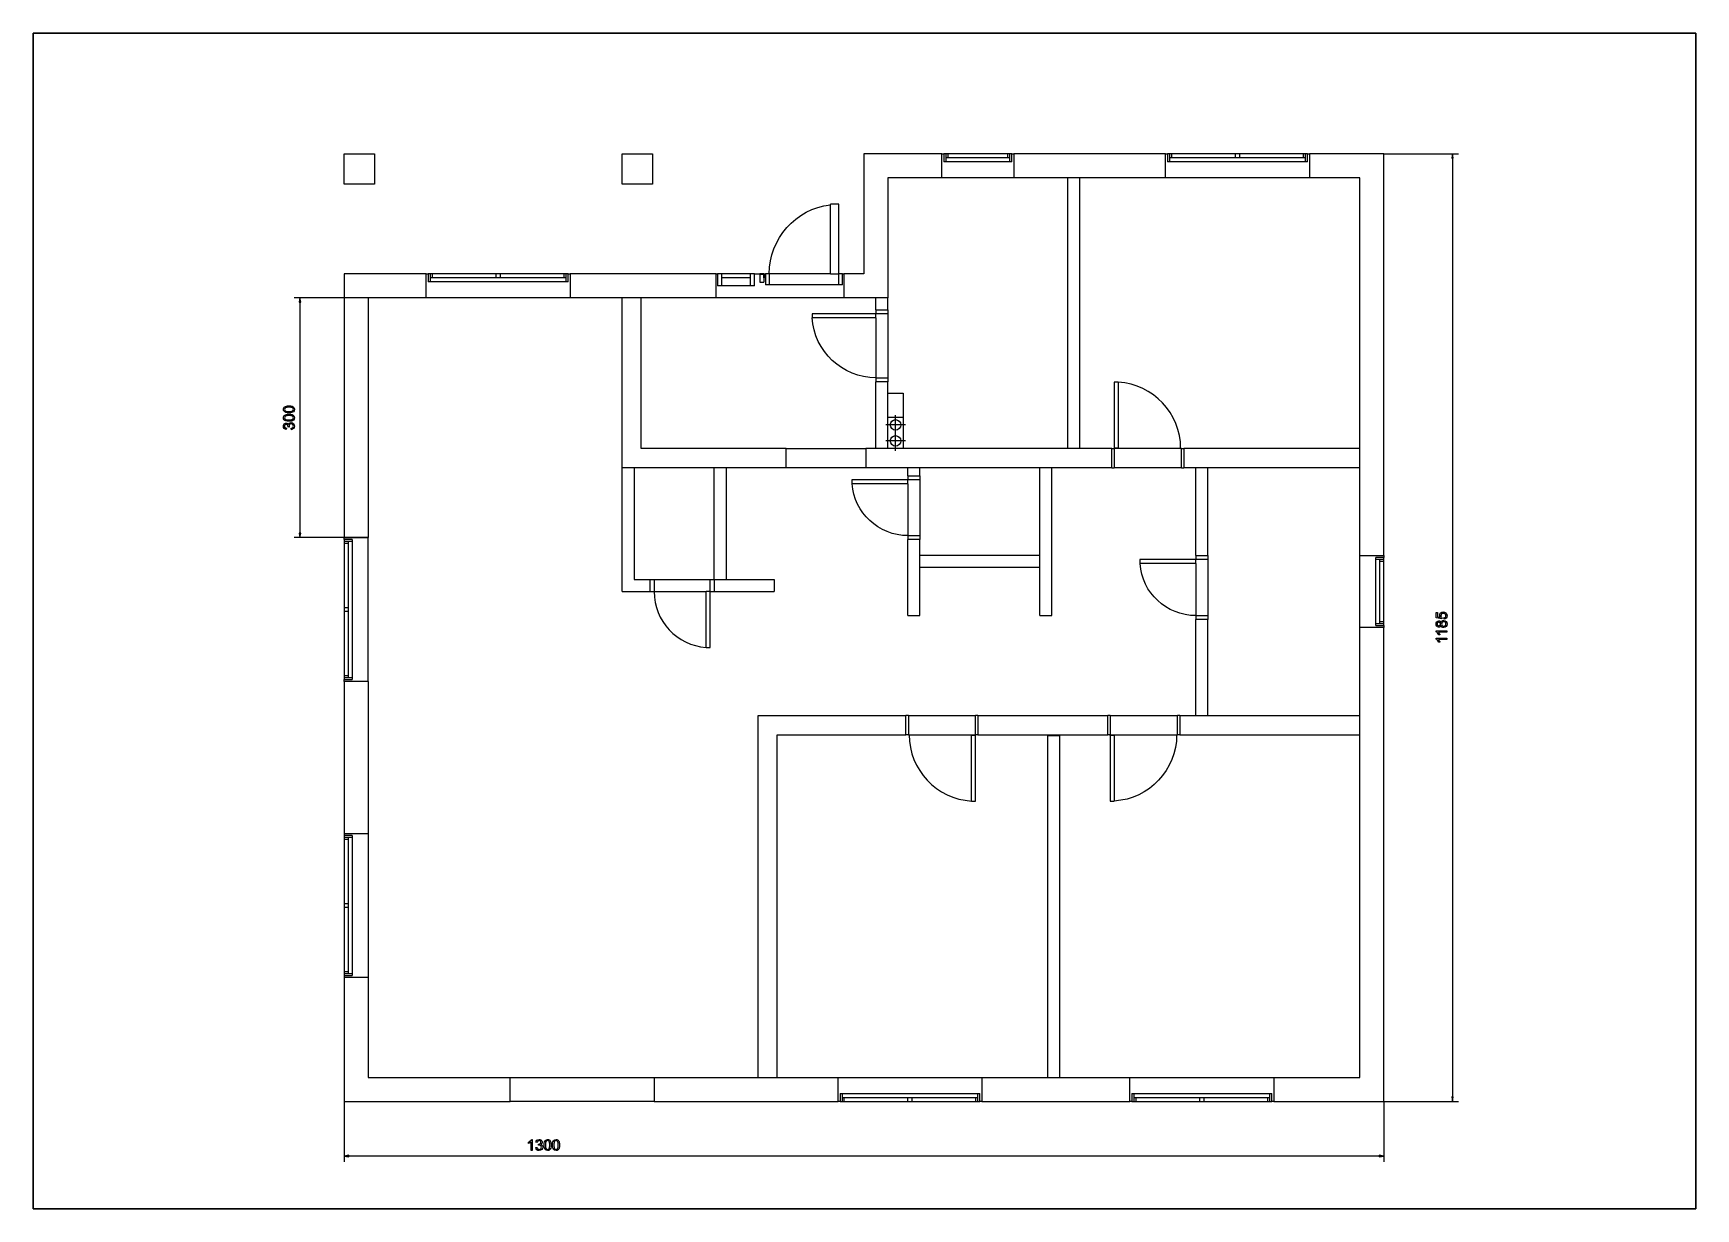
# Model space of a CAD drawing. Extents: x 0 to 1122, y 0 to 793.
import ezdxf

# ---------------------------------------------------------------- set-up
doc = ezdxf.new("R2010")
doc.units = 0
doc.layers.add('1', color=7, linetype='CONTINUOUS')

msp = doc.modelspace()

# ---------------------------------------------------------------- linework, layer by layer
at = {"layer": '1', "color": 7}
for points in [[(0, 793.33731), (1122.48, 793.33731), (1122.484, 793.33331), (1122.484, -0.339418), (1122.48, -0.343418), (0, -0.343418), (-0.004, -0.339418), (-0.004, 793.33331)], [(0, 793.33331), (1122.48, 793.33331), (1122.48, -0.339418), (0, -0.339418)], [(0.004, 793.33331), (0.004, -0.339418), (0, -0.339418), (0, -0.335418), (1122.48, -0.335418), (1122.48, -0.339418), (1122.476, -0.339418), (1122.476, 793.33331), (1122.48, 793.33331), (1122.48, 793.32931), (0, 793.32931), (0, 793.33331)], [(172.632815, 537.942689)], [(172.632815, 537.020814)], [(172.632815, 532.270814)], [(172.632815, 531.348939)], [(174.320315, 525.680971)], [(948.960936, 393.27862)], [(950.492187, 393.450496)], [(952.335937, 392.981745)], [(952.539061, 397.74737)], [(339.257816, 40.989555)], [(344.925784, 42.677055)], [(345.847659, 42.677055)], [(350.597659, 42.677055)], [(351.519534, 42.677055)]]:
    msp.add_lwpolyline(points, close=True, dxfattribs=at)
at = {"layer": '1', "color": 5}
for points in [[(209.945872, 691.420876), (209.945872, 711.937996)], [(209.945872, 711.937996), (230.462992, 711.937996)], [(230.462992, 711.937996), (230.462992, 691.420876)], [(397.569536, 691.420876), (397.569536, 711.937996)], [(397.569536, 711.937996), (418.086656, 711.937996)], [(418.086656, 711.937996), (418.086656, 691.420876)], [(560.89661, 711.937996), (560.89661, 630.949364)], [(613.539221, 695.74027), (613.539221, 711.937996), (560.89661, 711.937996)], [(613.539221, 711.937996), (614.889031, 711.937996)], [(616.238842, 711.937996), (614.889031, 711.937996)], [(614.889031, 711.937996), (614.889031, 706.538754)], [(616.238842, 711.937996), (616.238842, 706.538754)], [(617.588652, 711.937996), (616.238842, 711.937996)], [(617.588652, 709.238375), (616.238842, 709.238375)], [(617.588652, 711.937996), (617.588652, 709.238375)], [(658.082968, 711.937996), (617.588652, 711.937996)], [(658.082968, 709.238375), (617.588652, 709.238375)], [(659.432779, 711.937996), (658.082968, 711.937996)], [(658.082968, 709.238375), (658.082968, 711.937996)], [(659.432779, 709.238375), (658.082968, 709.238375)], [(660.782589, 706.538754), (660.782589, 711.937996), (659.432779, 711.937996)], [(659.432779, 706.538754), (659.432779, 711.937996)], [(660.782589, 711.937996), (662.1324, 711.937996)], [(764.448038, 711.937996), (662.1324, 711.937996)], [(662.1324, 711.937996), (662.1324, 695.74027)], [(764.448038, 711.937996), (765.797849, 711.937996)], [(764.448038, 695.74027), (764.448038, 711.937996)], [(767.147659, 711.937996), (765.797849, 711.937996)], [(765.797849, 711.937996), (765.797849, 706.538754)], [(767.147659, 711.937996), (767.147659, 706.538754)], [(768.49747, 711.937996), (767.147659, 711.937996)], [(768.49747, 709.238375), (767.147659, 709.238375)], [(768.49747, 711.937996), (768.49747, 709.238375)], [(811.691407, 711.937996), (768.49747, 711.937996)], [(811.691407, 709.238375), (768.49747, 709.238375)], [(814.391028, 711.937996), (811.691407, 711.937996)], [(811.691407, 709.238375), (811.691407, 711.937996)], [(814.391028, 709.238375), (811.691407, 709.238375)], [(814.391028, 711.937996), (814.391028, 709.238375)], [(857.584965, 711.937996), (814.391028, 711.937996)], [(857.584965, 709.238375), (814.391028, 709.238375)], [(858.934775, 711.937996), (857.584965, 711.937996)], [(857.584965, 709.238375), (857.584965, 711.937996)], [(858.934775, 709.238375), (857.584965, 709.238375)], [(860.284586, 706.538754), (860.284586, 711.937996), (858.934775, 711.937996)], [(858.934775, 706.538754), (858.934775, 711.937996)], [(860.284586, 711.937996), (861.634396, 711.937996)], [(911.847348, 440.626079), (911.847348, 711.937996), (861.634396, 711.937996)], [(861.634396, 711.937996), (861.634396, 695.74027)], [(911.847348, 711.937996), (962.193486, 711.937996)], [(958.262916, 711.937996), (958.262916, 72.127804)], [(660.782589, 706.538754), (659.432779, 706.538754), (616.238842, 706.538754), (614.889031, 706.538754)], [(860.284586, 706.538754), (858.934775, 706.538754), (767.147659, 706.538754), (765.797849, 706.538754)], [(230.462992, 691.420876), (209.945872, 691.420876)], [(418.086656, 691.420876), (397.569536, 691.420876)], [(577.094336, 695.74027), (577.094336, 614.751638)], [(613.539221, 695.74027), (577.094336, 695.74027)], [(895.649622, 695.74027), (861.634396, 695.74027), (764.448038, 695.74027), (662.1324, 695.74027), (613.539221, 695.74027)], [(698.577284, 512.975924), (698.577284, 695.74027)], [(706.676147, 512.975924), (706.676147, 695.74027)], [(895.649622, 88.32553), (895.649622, 392.0329), (895.649622, 440.626079), (895.649622, 695.74027)], [(538.219793, 630.949364), (543.888997, 630.949364), (543.888997, 677.922771)], [(538.219793, 630.949364), (538.219793, 677.922771)], [(543.888997, 677.922771), (538.219793, 677.922771)], [(265.288104, 630.949364), (209.945872, 630.949364)], [(209.945872, 630.949364), (209.945872, 452.774374), (226.143598, 452.774374)], [(265.288104, 630.949364), (266.637914, 630.949364)], [(461.010631, 614.751638), (362.474462, 614.751638), (265.288104, 614.751638), (265.288104, 630.949364)], [(267.987725, 630.949364), (266.637914, 630.949364)], [(266.637914, 630.949364), (266.637914, 625.550122)], [(267.987725, 630.895372), (266.637914, 630.895372)], [(267.987725, 630.949364), (267.987725, 625.550122)], [(269.337535, 630.949364), (267.987725, 630.949364)], [(269.337535, 630.949364), (269.337535, 628.249743)], [(312.531472, 630.949364), (269.337535, 630.949364)], [(315.231093, 630.949364), (312.531472, 630.949364)], [(312.531472, 628.249743), (312.531472, 630.949364)], [(315.231093, 630.949364), (315.231093, 628.249743)], [(358.42503, 630.949364), (315.231093, 630.949364)], [(359.774841, 630.949364), (358.42503, 630.949364)], [(358.42503, 628.249743), (358.42503, 630.949364)], [(361.124651, 630.949364), (359.774841, 630.949364)], [(359.774841, 625.550122), (359.774841, 630.949364)], [(361.124651, 630.895372), (359.774841, 630.895372)], [(361.124651, 630.949364), (362.474462, 630.949364)], [(361.124651, 625.550122), (361.124651, 630.949364)], [(461.010631, 630.949364), (362.474462, 630.949364)], [(362.474462, 630.949364), (362.474462, 614.751638)], [(461.010631, 630.949364), (462.090479, 630.949364)], [(547.398505, 614.751638), (461.010631, 614.751638), (461.010631, 630.949364)], [(462.090479, 630.949364), (462.090479, 622.850501)], [(464.7901, 630.949364), (462.090479, 630.949364)], [(464.7901, 630.949364), (464.7901, 622.850501)], [(484.227372, 622.850501), (484.227372, 630.949364), (464.7901, 630.949364)], [(486.926993, 630.949364), (484.227372, 630.949364)], [(486.926993, 630.949364), (494.485932, 630.949364)], [(486.926993, 622.850501), (486.926993, 630.949364)], [(493.374862, 630.892817), (490.675241, 630.892817)], [(490.675241, 630.730839), (490.675241, 630.892817)], [(490.675241, 630.730839), (493.212885, 630.730839)], [(490.675241, 630.730839), (490.675241, 625.331597), (493.212885, 625.331597), (493.374862, 625.331597)], [(490.705007, 630.894718), (493.404628, 630.894718)], [(490.705007, 630.732741), (490.705007, 630.894718)], [(493.242651, 630.732741), (490.705007, 630.732741)], [(493.212885, 628.193196), (493.212885, 630.730839)], [(493.242651, 628.195097), (493.242651, 630.732741)], [(493.374862, 630.892817), (493.374862, 628.193196), (493.374862, 625.331597)], [(493.404628, 630.894718), (493.404628, 628.195097)], [(538.219793, 630.949364), (496.915591, 630.949364), (494.485932, 630.949364)], [(494.485932, 630.949364), (494.485932, 623.390425)], [(496.915591, 630.949364), (496.915591, 623.390425)], [(546.318656, 623.390425), (546.318656, 630.949364), (543.888997, 630.949364)], [(543.888997, 623.390425), (543.888997, 630.949364)], [(546.318656, 630.949364), (547.398505, 630.949364)], [(560.89661, 630.949364), (547.398505, 630.949364)], [(547.398505, 630.949364), (547.398505, 614.751638)], [(361.124651, 625.550122), (359.774841, 625.550122), (267.987725, 625.550122), (266.637914, 625.550122)], [(269.337535, 628.249743), (267.987725, 628.249743)], [(312.531472, 628.249743), (269.337535, 628.249743)], [(315.231093, 628.249743), (312.531472, 628.249743)], [(358.42503, 628.249743), (315.231093, 628.249743)], [(359.774841, 628.249743), (358.42503, 628.249743)], [(464.7901, 622.850501), (462.090479, 622.850501)], [(484.227372, 628.249743), (464.7901, 628.249743)], [(486.926993, 622.850501), (484.227372, 622.850501), (464.7901, 622.850501)], [(493.212885, 628.193196), (493.374862, 628.193196)], [(493.212885, 628.193196), (493.212885, 625.331597)], [(493.404628, 628.195097), (493.242651, 628.195097)], [(546.318656, 623.390425), (543.888997, 623.390425), (496.915591, 623.390425), (494.485932, 623.390425)], [(226.143598, 614.751638), (176.130728, 614.751638)], [(180.061297, 614.751638), (180.061297, 452.774374)], [(226.143598, 614.751638), (226.143598, 452.774374)], [(265.288104, 614.751638), (226.143598, 614.751638)], [(397.569536, 500.017743), (397.569536, 614.751638)], [(508.253999, 500.017743), (508.253999, 512.975924), (410.527717, 512.975924), (410.527717, 614.751638)], [(577.094336, 614.751638), (547.398505, 614.751638)], [(568.995473, 606.652774), (568.995473, 614.751638)], [(568.995473, 606.652774), (577.094336, 606.652774)], [(568.995473, 606.652774), (568.995473, 603.953153)], [(577.094336, 606.652774), (577.094336, 614.751638)], [(577.094336, 606.652774), (577.094336, 603.953153)], [(525.801536, 603.953153), (525.801536, 601.253532)], [(568.995473, 603.953153), (525.801536, 603.953153)], [(568.995473, 601.253532), (525.801536, 601.253532)], [(577.094336, 603.953153), (568.995473, 603.953153)], [(568.995473, 601.253532), (568.995473, 603.953153)], [(568.995473, 601.253532), (568.995473, 560.759216)], [(577.094336, 603.953153), (577.094336, 560.759216)], [(568.995473, 560.759216), (568.995473, 558.059595)], [(568.995473, 560.759216), (577.094336, 560.759216), (577.094336, 558.059595)], [(577.094336, 558.059595), (568.995473, 558.059595)], [(568.995473, 512.975924), (568.995473, 558.059595)], [(577.094336, 512.975924), (577.094336, 558.059595)], [(577.094336, 550.230694), (587.352896, 550.230694)], [(587.352896, 550.230694), (587.352896, 534.032968)], [(732.59251, 557.789633), (729.892889, 557.789633), (729.892889, 513.515848)], [(732.59251, 557.789633), (732.59251, 513.515848)], [(588.837559, 528.90369), (575.609681, 528.90369)], [(577.094336, 534.032968), (587.352896, 534.032968), (587.352896, 512.975924)], [(582.22362, 522.289751), (582.22362, 535.517629)], [(588.837559, 518.10521), (575.609681, 518.10521)], [(582.22362, 511.491271), (582.22362, 524.719149)], [(508.253999, 512.975924), (562.246421, 512.975924)], [(728.273116, 512.975924), (562.246421, 512.975924)], [(562.246421, 512.975924), (562.246421, 500.017743)], [(728.273116, 500.017743), (728.273116, 512.975924)], [(728.273116, 512.975924), (729.892889, 512.975924)], [(729.892889, 513.515848), (732.59251, 513.515848)], [(729.892889, 513.515848), (729.892889, 512.975924)], [(775.246522, 512.975924), (729.892889, 512.975924)], [(729.892889, 512.975924), (729.892889, 500.017743)], [(775.246522, 512.975924), (776.866295, 512.975924)], [(775.246522, 500.017743), (775.246522, 512.975924)], [(895.649622, 512.975924), (776.866295, 512.975924)], [(776.866295, 512.975924), (776.866295, 500.017743)], [(728.273116, 500.017743), (562.246421, 500.017743), (508.253999, 500.017743), (397.569536, 500.017743)], [(397.569536, 416.32949), (397.569536, 500.017743)], [(405.668399, 500.017743), (405.668399, 424.428353)], [(459.66082, 424.428353), (459.66082, 500.017743)], [(467.759683, 500.017743), (467.759683, 424.428353)], [(590.592442, 494.6185), (590.592442, 500.017743)], [(590.592442, 494.6185), (598.691305, 494.6185)], [(590.592442, 494.6185), (590.592442, 491.918879)], [(598.691305, 494.6185), (598.691305, 500.017743)], [(598.691305, 494.6185), (598.691305, 491.918879)], [(679.679937, 400.131763), (679.679937, 500.017743)], [(687.7788, 400.131763), (687.7788, 500.017743)], [(728.273116, 500.017743), (729.892889, 500.017743)], [(775.246522, 500.017743), (729.892889, 500.017743)], [(775.246522, 500.017743), (776.866295, 500.017743)], [(895.649622, 500.017743), (776.866295, 500.017743)], [(784.965158, 440.626079), (784.965158, 500.017743)], [(793.064021, 440.626079), (793.064021, 500.017743)], [(552.797747, 491.918879), (552.797747, 489.219258)], [(590.592442, 491.918879), (552.797747, 491.918879)], [(590.592442, 489.219258), (552.797747, 489.219258)], [(598.691305, 491.918879), (590.592442, 491.918879)], [(590.592442, 489.219258), (590.592442, 491.918879)], [(590.592442, 489.219258), (590.592442, 454.124184)], [(598.691305, 491.918879), (598.691305, 454.124184)], [(226.143598, 452.774374), (176.130728, 452.774374)], [(209.945872, 451.424563), (209.945872, 452.774374)], [(215.345114, 451.424563), (209.945872, 451.424563), (209.945872, 450.074753)], [(215.345114, 450.074753), (209.945872, 450.074753)], [(209.945872, 450.074753), (209.945872, 448.724942)], [(212.645493, 450.074753), (212.645493, 448.724942)], [(215.345114, 451.424563), (215.345114, 450.074753), (215.345114, 358.287637), (215.345114, 356.937826)], [(226.143598, 355.588016), (226.143598, 452.774374)], [(590.592442, 454.124184), (590.592442, 451.424563)], [(590.592442, 454.124184), (598.691305, 454.124184), (598.691305, 451.424563)], [(598.691305, 451.424563), (590.592442, 451.424563)], [(590.592442, 400.131763), (590.592442, 451.424563)], [(598.691305, 400.131763), (598.691305, 451.424563)], [(212.645493, 448.724942), (209.945872, 448.724942)], [(209.945872, 448.724942), (209.945872, 405.531005)], [(212.645493, 448.724942), (212.645493, 405.531005)], [(679.679937, 440.626079), (598.691305, 440.626079)], [(747.170463, 437.926458), (747.170463, 435.226837)], [(784.965158, 437.926458), (747.170463, 437.926458)], [(784.965158, 440.626079), (793.064021, 440.626079)], [(784.965158, 440.626079), (784.965158, 437.926458)], [(793.064021, 437.926458), (784.965158, 437.926458)], [(784.965158, 435.226837), (784.965158, 437.926458)], [(793.064021, 440.626079), (793.064021, 437.926458)], [(793.064021, 437.926458), (793.064021, 400.131763)], [(895.649622, 440.626079), (911.847348, 440.626079)], [(906.448106, 393.382711), (906.448106, 394.732521), (906.448106, 437.926458), (906.448106, 439.276269)], [(911.847348, 439.276269), (906.448106, 439.276269)], [(911.847348, 437.926458), (906.448106, 437.926458)], [(909.147727, 436.576648), (909.147727, 437.926458)], [(911.847348, 440.626079), (911.847348, 439.276269)], [(911.847348, 437.926458), (911.847348, 439.276269)], [(911.847348, 436.576648), (911.847348, 437.926458)], [(679.679937, 432.527216), (598.691305, 432.527216)], [(784.965158, 435.226837), (747.170463, 435.226837)], [(784.965158, 435.226837), (784.965158, 400.131763)], [(911.847348, 436.576648), (909.147727, 436.576648)], [(909.147727, 396.082332), (909.147727, 436.576648)], [(911.847348, 396.082332), (911.847348, 436.576648)], [(397.569536, 416.32949), (416.466883, 416.32949)], [(405.668399, 424.428353), (416.466883, 424.428353)], [(416.466883, 416.32949), (416.466883, 424.428353)], [(416.466883, 424.428353), (419.166504, 424.428353)], [(416.466883, 416.32949), (419.166504, 416.32949)], [(419.166504, 424.428353), (456.961199, 424.428353)], [(419.166504, 424.428353), (419.166504, 416.32949)], [(419.166504, 416.32949), (454.261578, 416.32949)], [(456.961199, 416.32949), (454.261578, 416.32949)], [(454.261578, 378.534795), (454.261578, 416.32949)], [(456.961199, 416.32949), (456.961199, 424.428353), (459.66082, 424.428353)], [(456.961199, 416.32949), (459.66082, 416.32949)], [(456.961199, 378.534795), (456.961199, 416.32949)], [(459.66082, 424.428353), (500.155136, 424.428353)], [(459.66082, 424.428353), (459.66082, 416.32949)], [(459.66082, 416.32949), (500.155136, 416.32949)], [(500.155136, 424.428353), (500.155136, 416.32949)], [(209.945872, 405.531005), (209.945872, 402.831384)], [(209.945872, 405.531005), (212.645493, 405.531005)], [(212.645493, 405.531005), (212.645493, 402.831384)], [(212.645493, 402.831384), (209.945872, 402.831384)], [(209.945872, 402.831384), (209.945872, 359.637447)], [(212.645493, 402.831384), (212.645493, 359.637447)], [(590.592442, 400.131763), (598.691305, 400.131763)], [(679.679937, 400.131763), (687.7788, 400.131763)], [(784.965158, 400.131763), (784.965158, 397.432142)], [(784.965158, 400.131763), (793.064021, 400.131763), (793.064021, 397.432142)], [(793.064021, 397.432142), (784.965158, 397.432142)], [(784.965158, 332.641237), (784.965158, 397.432142)], [(793.064021, 332.641237), (793.064021, 397.432142)], [(906.448106, 393.382711), (911.847348, 393.382711), (911.847348, 394.732521)], [(906.448106, 394.732521), (911.847348, 394.732521)], [(909.147727, 394.732521), (909.147727, 396.082332)], [(909.147727, 396.082332), (911.847348, 396.082332)], [(911.847348, 394.732521), (911.847348, 396.082332)], [(911.847348, 393.382711), (911.847348, 392.0329)], [(837.607769, 72.127804), (911.847348, 72.127804), (911.847348, 392.0329)], [(911.847348, 392.0329), (895.649622, 392.0329)], [(454.261578, 378.534795), (456.961199, 378.534795)], [(209.945872, 359.637447), (209.945872, 358.287637)], [(209.945872, 359.637447), (212.645493, 359.637447)], [(212.645493, 359.637447), (212.645493, 358.287637)], [(209.945872, 358.287637), (209.945872, 356.937826)], [(209.945872, 358.287637), (215.345114, 358.287637)], [(209.945872, 355.588016), (209.945872, 356.937826)], [(209.945872, 356.937826), (215.345114, 356.937826)], [(209.945872, 355.588016), (209.945872, 253.002415), (209.945872, 251.652605)], [(226.143598, 355.588016), (209.945872, 355.588016)], [(226.143598, 355.588016), (226.143598, 253.002415), (226.143598, 155.816057), (226.143598, 88.32553)], [(489.356652, 332.641237), (589.242631, 332.641237)], [(489.356652, 88.32553), (489.356652, 332.641237)], [(502.314833, 88.32553), (502.314833, 319.683056), (589.242631, 319.683056), (589.242631, 332.641237)], [(590.862404, 332.641237), (589.242631, 332.641237)], [(590.862404, 332.641237), (590.862404, 319.683056)], [(590.862404, 332.641237), (636.216038, 332.641237)], [(637.83581, 332.641237), (636.216038, 332.641237)], [(636.216038, 319.683056), (636.216038, 332.641237)], [(637.83581, 332.641237), (725.573495, 332.641237)], [(637.83581, 332.641237), (637.83581, 319.683056), (725.573495, 319.683056), (725.573495, 332.641237)], [(727.193267, 332.641237), (725.573495, 332.641237)], [(727.193267, 332.641237), (727.193267, 319.683056)], [(727.193267, 332.641237), (772.546901, 332.641237)], [(774.166674, 332.641237), (772.546901, 332.641237)], [(772.546901, 319.683056), (772.546901, 332.641237)], [(774.166674, 332.641237), (895.649622, 332.641237)], [(774.166674, 332.641237), (774.166674, 319.683056), (895.649622, 319.683056)], [(590.862404, 319.683056), (589.242631, 319.683056)], [(590.862404, 319.683056), (636.216038, 319.683056)], [(633.516417, 274.869346), (636.216038, 274.869346), (636.216038, 319.143131)], [(633.516417, 274.869346), (633.516417, 319.143131)], [(636.216038, 319.143131), (633.516417, 319.143131)], [(637.83581, 319.683056), (636.216038, 319.683056)], [(636.216038, 319.143131), (636.216038, 319.683056)], [(685.079179, 319.143131), (693.178042, 319.143131)], [(685.079179, 88.32553), (685.079179, 319.143131)], [(693.178042, 88.32553), (693.178042, 319.143131)], [(727.193267, 319.683056), (725.573495, 319.683056)], [(727.193267, 319.683056), (772.546901, 319.683056)], [(727.193267, 319.143131), (727.193267, 319.683056)], [(729.892889, 319.143131), (727.193267, 319.143131), (727.193267, 274.869346)], [(729.892889, 319.143131), (729.892889, 274.869346)], [(774.166674, 319.683056), (772.546901, 319.683056)], [(727.193267, 274.869346), (729.892889, 274.869346)], [(209.945872, 253.002415), (226.143598, 253.002415)], [(215.345114, 251.652605), (209.945872, 251.652605), (209.945872, 250.302794)], [(215.345114, 250.302794), (209.945872, 250.302794)], [(209.945872, 250.302794), (209.945872, 248.952984)], [(212.645493, 248.952984), (209.945872, 248.952984)], [(209.945872, 248.952984), (209.945872, 205.759047)], [(212.645493, 250.302794), (212.645493, 248.952984)], [(212.645493, 248.952984), (212.645493, 205.759047)], [(215.345114, 251.652605), (215.345114, 250.302794), (215.345114, 158.515678), (215.345114, 157.165868)], [(209.945872, 205.759047), (209.945872, 203.059426)], [(209.945872, 205.759047), (212.645493, 205.759047)], [(212.645493, 203.059426), (209.945872, 203.059426)], [(209.945872, 203.059426), (209.945872, 159.865489)], [(212.645493, 205.759047), (212.645493, 203.059426)], [(212.645493, 203.059426), (212.645493, 159.865489)], [(209.945872, 159.865489), (209.945872, 158.515678)], [(209.945872, 159.865489), (212.645493, 159.865489)], [(209.945872, 158.515678), (209.945872, 157.165868)], [(209.945872, 158.515678), (215.345114, 158.515678)], [(209.945872, 157.165868), (209.945872, 155.816057), (209.945872, 72.127804), (321.980146, 72.127804)], [(209.945872, 157.165868), (215.345114, 157.165868)], [(212.645493, 159.865489), (212.645493, 158.515678)], [(226.143598, 155.816057), (209.945872, 155.816057)], [(226.143598, 88.32553), (321.980146, 88.32553), (419.166504, 88.32553), (543.349073, 88.32553), (640.535431, 88.32553), (740.421411, 88.32553), (837.607769, 88.32553), (895.649622, 88.32553)], [(321.980146, 72.127804), (321.980146, 88.32553)], [(419.166504, 88.32553), (419.166504, 72.127804)], [(543.349073, 72.127804), (543.349073, 88.32553)], [(640.535431, 88.32553), (640.535431, 72.127804)], [(740.421411, 72.127804), (740.421411, 88.32553)], [(837.607769, 88.32553), (837.607769, 72.127804)], [(209.945872, 72.127804), (209.945872, 31.319186)], [(419.166504, 72.127804), (321.980146, 72.127804)], [(419.166504, 72.127804), (543.349073, 72.127804)], [(544.698884, 72.127804), (543.349073, 72.127804)], [(544.698884, 77.527046), (544.698884, 72.127804), (546.048694, 72.127804)], [(544.698884, 77.527046), (546.048694, 77.527046), (637.83581, 77.527046), (639.185621, 77.527046)], [(546.048694, 77.527046), (546.048694, 72.127804)], [(546.048694, 74.827425), (547.398505, 74.827425)], [(546.048694, 72.127804), (547.398505, 72.127804)], [(547.398505, 74.827425), (547.398505, 72.127804)], [(547.398505, 74.827425), (590.592442, 74.827425)], [(547.398505, 72.127804), (590.592442, 72.127804)], [(590.592442, 74.827425), (593.292063, 74.827425)], [(590.592442, 72.127804), (590.592442, 74.827425)], [(590.592442, 72.127804), (593.292063, 72.127804)], [(593.292063, 74.827425), (593.292063, 72.127804)], [(593.292063, 74.827425), (636.486, 74.827425)], [(593.292063, 72.127804), (636.486, 72.127804)], [(636.486, 74.827425), (637.83581, 74.827425)], [(636.486, 72.127804), (636.486, 74.827425)], [(636.486, 72.127804), (637.83581, 72.127804)], [(637.83581, 72.127804), (637.83581, 77.527046)], [(637.83581, 72.127804), (639.185621, 72.127804)], [(639.185621, 72.127804), (639.185621, 77.527046)], [(640.535431, 72.127804), (639.185621, 72.127804)], [(640.535431, 72.127804), (740.421411, 72.127804)], [(741.771221, 72.127804), (740.421411, 72.127804)], [(741.771221, 77.527046), (741.771221, 72.127804), (743.121032, 72.127804)], [(741.771221, 77.527046), (743.121032, 77.527046), (834.908148, 77.527046), (836.257958, 77.527046)], [(743.121032, 77.527046), (743.121032, 72.127804)], [(743.121032, 74.827425), (744.470842, 74.827425)], [(743.121032, 72.127804), (744.470842, 72.127804)], [(744.470842, 74.827425), (744.470842, 72.127804)], [(744.470842, 74.827425), (787.664779, 74.827425)], [(744.470842, 72.127804), (787.664779, 72.127804)], [(787.664779, 74.827425), (790.3644, 74.827425)], [(787.664779, 72.127804), (787.664779, 74.827425)], [(787.664779, 72.127804), (790.3644, 72.127804)], [(790.3644, 74.827425), (790.3644, 72.127804)], [(790.3644, 74.827425), (833.558337, 74.827425)], [(790.3644, 72.127804), (833.558337, 72.127804)], [(833.558337, 74.827425), (834.908148, 74.827425)], [(833.558337, 72.127804), (833.558337, 74.827425)], [(833.558337, 72.127804), (834.908148, 72.127804)], [(834.908148, 72.127804), (834.908148, 77.527046)], [(834.908148, 72.127804), (836.257958, 72.127804)], [(836.257958, 72.127804), (836.257958, 77.527046)], [(837.607769, 72.127804), (836.257958, 72.127804)], [(911.847348, 72.127804), (962.193486, 72.127804)], [(911.847348, 72.127804), (911.847348, 31.319186)], [(911.847348, 35.249756), (209.945872, 35.249756)]]:
    msp.add_lwpolyline(points, dxfattribs=at)
for points in [[(958.26294, 711.938004), (957.759021, 708.914489), (958.766859, 708.914489)], [(180.06128, 614.75164), (179.557361, 611.728125), (180.565199, 611.728125)], [(585.787116, 528.903688)], [(585.787116, 518.105204)], [(180.06128, 452.77438), (180.565199, 455.797895), (179.557361, 455.797895)], [(958.26294, 72.12781), (958.766859, 75.151325), (957.759021, 75.151325)], [(209.94587, 35.24976), (212.969385, 34.745841), (212.969385, 35.753679)], [(911.84735, 35.24976), (908.823835, 35.753679), (908.823835, 34.745841)]]:
    msp.add_lwpolyline(points, close=True, dxfattribs=at)
at = {"layer": '1', "color": 7}
for points in [[(170.960939, 526.680971), (170.804689, 525.774721)], [(172.789065, 527.462221), (171.99219, 527.555971)], [(174.320315, 525.680971), (174.195315, 526.587221)], [(951.101562, 398.74737), (950.992187, 397.90362), (947.242187, 398.62237), (947.242187, 402.24737), (948.101562, 402.24737), (948.101562, 399.325495), (950.054687, 398.93487)], [(952.539061, 397.74737), (952.445311, 398.68487)], [(947.117187, 389.204402), (947.117187, 389.782527), (954.445311, 389.782527)], [(947.117187, 384.290339), (947.117187, 384.868464), (954.445311, 384.868464)], [(954.445311, 389.782527), (954.445311, 388.891902), (948.726561, 388.891902)], [(954.445311, 384.868464), (954.445311, 383.977839), (948.726561, 383.977839)], [(949.804686, 387.095027), (948.945312, 387.095027)], [(949.804686, 382.180964), (948.945312, 382.180964)], [(336.386722, 46.395805), (336.964847, 46.395805), (336.964847, 39.06768)], [(334.277347, 43.708306), (334.277347, 44.56768)], [(336.964847, 39.06768), (336.074222, 39.06768), (336.074222, 44.78643)], [(339.257816, 40.989555), (340.164065, 41.114555)], [(340.257816, 44.348931), (339.351566, 44.505181)], [(341.039066, 42.520805), (341.132816, 43.31768)]]:
    msp.add_lwpolyline(points, dxfattribs=at)
at = {"layer": '1', "color": 5}
for points in [[(496.915591, 630.949364), (496.915591, 654.699487), (514.643276, 674.713014), (538.219793, 677.579409)], [(568.995473, 560.759216), (546.188372, 560.759216), (527.311426, 578.491021), (525.885982, 601.253532)], [(774.706598, 512.975924), (774.706598, 536.67741), (756.250952, 556.280446), (732.59251, 557.708244)], [(578.660117, 528.903688), (578.660117, 530.871754), (580.25555, 532.467188), (582.223616, 532.467188)], [(582.223616, 525.340188), (580.25555, 525.340188), (578.660117, 526.935621), (578.660117, 528.903688)], [(582.223616, 532.467188), (584.191683, 532.467188), (585.787116, 530.871754), (585.787116, 528.903688)], [(585.787116, 528.903688), (585.787116, 526.935621), (584.191683, 525.340188), (582.223616, 525.340188)], [(578.660117, 518.105204), (578.660117, 520.07327), (580.25555, 521.668703), (582.223616, 521.668703)], [(582.223616, 514.541704), (580.25555, 514.541704), (578.660117, 516.137137), (578.660117, 518.105204)], [(582.223616, 521.668703), (584.191683, 521.668703), (585.787116, 520.07327), (585.787116, 518.105204)], [(585.787116, 518.105204), (585.787116, 516.137137), (584.191683, 514.541704), (582.223616, 514.541704)], [(590.592442, 454.124184), (570.766531, 454.124184), (554.310422, 469.443988), (552.894285, 489.219258)], [(784.965158, 400.131763), (765.139248, 400.131763), (748.683139, 415.451567), (747.267, 435.226837)], [(419.166504, 416.32949), (419.166504, 396.503579), (434.486308, 380.04747), (454.261578, 378.631333)], [(591.402328, 319.683056), (591.402328, 295.981569), (609.857974, 276.378533), (633.516417, 274.950735)], [(772.006977, 319.683056), (772.006977, 295.981569), (753.551331, 276.378533), (729.892889, 274.950735)]]:
    msp.add_open_spline(points, degree=3, dxfattribs=at)
at = {"layer": '1', "color": 7}
for points in [[(168.914065, 539.411439), (168.914065, 539.794252), (168.99219, 540.138002), (169.14844, 540.442689)], [(169.33594, 538.083314), (169.05469, 538.427064), (168.914065, 538.868471), (168.914065, 539.411439)], [(169.14844, 540.442689), (169.30469, 540.731752), (169.531252, 540.973939), (169.820315, 541.161439)], [(170.24219, 540.442689), (169.847659, 540.161439), (169.64844, 539.809877), (169.64844, 539.395814)], [(169.64844, 539.395814), (169.64844, 538.977846), (169.828127, 538.64972), (170.17969, 538.411439)], [(169.820315, 541.161439), (170.125002, 541.356752), (170.488284, 541.509095), (170.914065, 541.614564)], [(172.632815, 540.864564), (171.437502, 540.864564), (170.640627, 540.723939), (170.24219, 540.442689)], [(170.914065, 541.614564), (171.343752, 541.727846), (171.914065, 541.786439), (172.632815, 541.786439)], [(172.632815, 541.786439), (173.500002, 541.786439), (174.191408, 541.696596), (174.71094, 541.520814)], [(175.039065, 540.442689), (174.632815, 540.723939), (173.832033, 540.864564), (172.632815, 540.864564)], [(174.71094, 541.520814), (175.24219, 541.341127), (175.64844, 541.083314), (175.92969, 540.739564)], [(175.632815, 539.411439), (175.632815, 539.817689), (175.437502, 540.161439), (175.039065, 540.442689)], [(175.039065, 538.364564), (175.437502, 538.645814), (175.632815, 538.993471), (175.632815, 539.411439)], [(176.36719, 539.411439), (176.36719, 538.700502), (176.11719, 538.145814), (175.61719, 537.739564)], [(175.92969, 540.739564), (176.222658, 540.384096), (176.36719, 539.942689), (176.36719, 539.411439)], [(168.914064, 527.977846), (168.914064, 528.372377), (169.000001, 528.735658), (169.164064, 529.071596)], [(169.398439, 526.524721), (169.078126, 526.907533), (168.914064, 527.391908), (168.914064, 527.977846)], [(168.914065, 533.739564), (168.914065, 534.122377), (168.99219, 534.466127), (169.14844, 534.770814)], [(169.33594, 532.411439), (169.05469, 532.755189), (168.914065, 533.196595), (168.914065, 533.739564)], [(169.14844, 534.770814), (169.30469, 535.059877), (169.531252, 535.302064), (169.820315, 535.489564)], [(169.164064, 529.071596), (169.343752, 529.403627), (169.578127, 529.665346), (169.867189, 529.852846)], [(170.55469, 537.286439), (170.035158, 537.462221), (169.628908, 537.727845), (169.33594, 538.083314)], [(170.55469, 531.614564), (170.035158, 531.790346), (169.628908, 532.055971), (169.33594, 532.411439)], [(169.976564, 528.852846), (169.757814, 528.634096), (169.648439, 528.345033), (169.648439, 527.993471)], [(169.648439, 527.993471), (169.648439, 527.649721), (169.757814, 527.356752), (169.976564, 527.118471)], [(170.24219, 534.770814), (169.847659, 534.489564), (169.64844, 534.138002), (169.64844, 533.723939)], [(169.64844, 533.723939), (169.64844, 533.305971), (169.828127, 532.977846), (170.17969, 532.739564)], [(169.820315, 535.489564), (170.125002, 535.684877), (170.488284, 535.837221), (170.914065, 535.942689)], [(169.867189, 529.852846), (170.160158, 530.016908), (170.472658, 530.106752), (170.804689, 530.118471)], [(170.789064, 529.196596), (170.457033, 529.196596), (170.187501, 529.079408), (169.976564, 528.852846)], [(170.17969, 538.411439), (170.61719, 538.098939), (171.437502, 537.942689), (172.632815, 537.942689)], [(170.17969, 532.739564), (170.61719, 532.427064), (171.437502, 532.270814), (172.632815, 532.270814)], [(172.632815, 535.192689), (171.437502, 535.192689), (170.640627, 535.052064), (170.24219, 534.770814)], [(172.632815, 537.020814), (171.781252, 537.020814), (171.08594, 537.106752), (170.55469, 537.286439)], [(172.632815, 531.348939), (171.781252, 531.348939), (171.08594, 531.434877), (170.55469, 531.614564)], [(171.710939, 528.727846), (171.515626, 529.028627), (171.207033, 529.184877), (170.789064, 529.196596)], [(170.804689, 530.118471), (171.117189, 530.118471), (171.406252, 530.028627), (171.664064, 529.852846)], [(170.914065, 535.942689), (171.343752, 536.05597), (171.914065, 536.114564), (172.632815, 536.114564)], [(171.664064, 529.852846), (171.925783, 529.684877), (172.132814, 529.434877), (172.289064, 529.102846)], [(172.007814, 527.696596), (172.007814, 528.079408), (171.910158, 528.423158), (171.710939, 528.727846)], [(171.99219, 527.555971), (172.00391, 527.618471), (172.007814, 527.665346), (172.007814, 527.696596)], [(172.289064, 529.102846), (172.382814, 529.540346), (172.585939, 529.876283), (172.898439, 530.118471)], [(172.632815, 537.942689), (173.843752, 537.942689), (174.644533, 538.083314), (175.039065, 538.364564)], [(175.61719, 537.739564), (175.003908, 537.259095), (174.007815, 537.020814), (172.632815, 537.020814)], [(172.632815, 536.114564), (173.500002, 536.114564), (174.191408, 536.02472), (174.71094, 535.848939)], [(175.039065, 534.770814), (174.632815, 535.052064), (173.832033, 535.192689), (172.632815, 535.192689)], [(172.632815, 532.270814), (173.843752, 532.270814), (174.644533, 532.411439), (175.039065, 532.692689)], [(175.61719, 532.067689), (175.003908, 531.587221), (174.007815, 531.348939), (172.632815, 531.348939)], [(173.08594, 529.118471), (172.828127, 528.845033), (172.691408, 528.501283), (172.67969, 528.087221)], [(172.67969, 528.087221), (172.691408, 527.919252), (172.726565, 527.712221), (172.789065, 527.462221)], [(172.898439, 530.118471), (173.222658, 530.356752), (173.617189, 530.477846), (174.085939, 530.477846)], [(174.101565, 529.524721), (173.695315, 529.524721), (173.359377, 529.388002), (173.08594, 529.118471)], [(174.085939, 530.477846), (174.722658, 530.466126), (175.265626, 530.231752), (175.710939, 529.774721)], [(175.195315, 529.087221), (174.906252, 529.376283), (174.539065, 529.524721), (174.101565, 529.524721)], [(174.71094, 535.848939), (175.24219, 535.669252), (175.64844, 535.411439), (175.92969, 535.06769)], [(175.632815, 533.739564), (175.632815, 534.145814), (175.437502, 534.489564), (175.039065, 534.770814)], [(175.039065, 532.692689), (175.437502, 532.973939), (175.632815, 533.321596), (175.632815, 533.739564)], [(175.632815, 528.009096), (175.632815, 528.423158), (175.488283, 528.782533), (175.195315, 529.087221)], [(175.289065, 527.118471), (175.519533, 527.356752), (175.632815, 527.653627), (175.632815, 528.009096)], [(176.36719, 533.739564), (176.36719, 533.028627), (176.11719, 532.473939), (175.61719, 532.067689)], [(175.710939, 529.774721), (176.14844, 529.305971), (176.36719, 528.716127), (176.36719, 528.009096)], [(176.36719, 528.009096), (176.375002, 527.360658), (176.191408, 526.829408), (175.80469, 526.415346)], [(175.92969, 535.06769), (176.222658, 534.712221), (176.36719, 534.270815), (176.36719, 533.739564)], [(170.804689, 525.774721), (170.203126, 525.888002), (169.734377, 526.138002), (169.398439, 526.524721)], [(169.976564, 527.118471), (170.195314, 526.888002), (170.523439, 526.743471), (170.960939, 526.680971)], [(174.195315, 526.587221), (174.707033, 526.688783), (175.070315, 526.868471), (175.289065, 527.118471)], [(175.80469, 526.415346), (175.421877, 525.985658), (174.925783, 525.743471), (174.320315, 525.680971)], [(947.117187, 394.46612), (947.117187, 395.098933), (947.30078, 395.610652), (947.664062, 395.99737)], [(947.648436, 392.934871), (947.296874, 393.317683), (947.117187, 393.829402), (947.117187, 394.46612)], [(948.867187, 392.356745), (948.421874, 392.356745), (948.015624, 392.548152), (947.648436, 392.934871)], [(947.664062, 395.99737), (948.039062, 396.380183), (948.492186, 396.575495), (949.023437, 396.575495)], [(948.179686, 395.325496), (947.960937, 395.095027), (947.851561, 394.809871), (947.851561, 394.46612)], [(947.851561, 394.46612), (947.851561, 394.12237), (947.960937, 393.84112), (948.179686, 393.62237)], [(949.007811, 395.65362), (948.687499, 395.65362), (948.410155, 395.544245), (948.179686, 395.325496)], [(948.179686, 393.62237), (948.398437, 393.391902), (948.660155, 393.27862), (948.960936, 393.27862)], [(948.960936, 393.27862), (949.304687, 393.27862), (949.585937, 393.387995), (949.804686, 393.606745)], [(949.804686, 395.325496), (949.597655, 395.544245), (949.33203, 395.65362), (949.007811, 395.65362)], [(949.023437, 396.575495), (949.359374, 396.575495), (949.648436, 396.485652), (949.898437, 396.30987)], [(949.601561, 400.325495), (949.601561, 400.958308), (949.820312, 401.49737), (950.257812, 401.93487)], [(950.054687, 398.93487), (949.753905, 399.37237), (949.601561, 399.833308), (949.601561, 400.325495)], [(950.148437, 394.481745), (950.148437, 394.825495), (950.035155, 395.106745), (949.804686, 395.325496)], [(949.804686, 393.606745), (950.035155, 393.833308), (950.148437, 394.126276), (950.148437, 394.481745)], [(949.898437, 396.30987), (950.160155, 396.130183), (950.359374, 395.860652), (950.492187, 395.49737)], [(950.492187, 393.450496), (950.359374, 393.075495), (950.160155, 392.798152), (949.898437, 392.622371)], [(950.257812, 401.93487), (950.70703, 402.37237), (951.281249, 402.59112), (951.976561, 402.59112)], [(950.835937, 401.21612), (950.546874, 400.923152), (950.398436, 400.544246), (950.398436, 400.075495)], [(950.398436, 400.075495), (950.398436, 399.794245), (950.460937, 399.532527), (950.585937, 399.294245)], [(950.492187, 395.49737), (950.640624, 395.954402), (950.874999, 396.298152), (951.195312, 396.52862)], [(951.132812, 392.43487), (950.820312, 392.673152), (950.609374, 393.012996), (950.492187, 393.450496)], [(950.585937, 399.294245), (950.722655, 399.063776), (950.89453, 398.880183), (951.101562, 398.74737)], [(952.054687, 401.637995), (951.546874, 401.637995), (951.140624, 401.49737), (950.835937, 401.21612)], [(951.289062, 395.528621), (951.007812, 395.247371), (950.867187, 394.887996), (950.867187, 394.450496)], [(950.867187, 394.450496), (950.867187, 394.020808), (951.007812, 393.673152), (951.289062, 393.40362)], [(951.195312, 396.52862), (951.51953, 396.755183), (951.906249, 396.87237), (952.351561, 396.87237)], [(952.367186, 395.966121), (951.941405, 395.954401), (951.58203, 395.80987), (951.289062, 395.528621)], [(951.289062, 393.40362), (951.570311, 393.12237), (951.921874, 392.981745), (952.335937, 392.981745)], [(951.976561, 402.59112), (952.632811, 402.59112), (953.203124, 402.395808), (953.679686, 402.012995)], [(953.351561, 401.18487), (953.031249, 401.485652), (952.597655, 401.637995), (952.054687, 401.637995)], [(952.335937, 392.981745), (952.597655, 392.981745), (952.847655, 393.044245), (953.085937, 393.169245)], [(952.351561, 396.87237), (952.98828, 396.87237), (953.515624, 396.65362), (953.929686, 396.21612)], [(953.414061, 395.544245), (953.14453, 395.825495), (952.796874, 395.966121), (952.367186, 395.966121)], [(952.445311, 398.68487), (952.906249, 398.755183), (953.249999, 398.923152), (953.476561, 399.18487)], [(954.007811, 398.46612), (953.64453, 398.048152), (953.156249, 397.80987), (952.539061, 397.74737)], [(953.085937, 393.169245), (953.328124, 393.294246), (953.507812, 393.473933), (953.632811, 393.71612)], [(953.835936, 400.09112), (953.835936, 400.52862), (953.67578, 400.891902), (953.351561, 401.18487)], [(953.835936, 394.59112), (953.835936, 394.942683), (953.695311, 395.262995), (953.414061, 395.544245)], [(953.476561, 399.18487), (953.718749, 399.43487), (953.835936, 399.735652), (953.835936, 400.09112)], [(953.632811, 393.71612), (953.76953, 393.954402), (953.835936, 394.247371), (953.835936, 394.59112)], [(953.679686, 402.012995), (954.273436, 401.544245), (954.570311, 400.90362), (954.570311, 400.09112)], [(953.929686, 396.21612), (954.359374, 395.766902), (954.570311, 395.18487), (954.570311, 394.46612)], [(954.570311, 394.46612), (954.570311, 393.74737), (954.359374, 393.169245), (953.929686, 392.731746)], [(954.570311, 400.09112), (954.570311, 399.43487), (954.382811, 398.891902), (954.007811, 398.46612)], [(948.085936, 388.407527), (947.753905, 388.782527), (947.429687, 389.048152), (947.117187, 389.204402)], [(948.085936, 383.493464), (947.753905, 383.868464), (947.429687, 384.134089), (947.117187, 384.290339)], [(948.945312, 387.095027), (948.718749, 387.595027), (948.429687, 388.032527), (948.085936, 388.407527)], [(948.945312, 382.180964), (948.718749, 382.680964), (948.429687, 383.118464), (948.085936, 383.493464)], [(948.726561, 388.891902), (948.937499, 388.673152), (949.14453, 388.391902), (949.351562, 388.048152)], [(948.726561, 383.977839), (948.937499, 383.759089), (949.14453, 383.477839), (949.351562, 383.134089)], [(949.898437, 392.622371), (949.648436, 392.442683), (949.304687, 392.356745), (948.867187, 392.356745)], [(949.351562, 388.048152), (949.562499, 387.692683), (949.710937, 387.376277), (949.804686, 387.095027)], [(949.351562, 383.134089), (949.562499, 382.778621), (949.710937, 382.462214), (949.804686, 382.180964)], [(952.335937, 392.059871), (951.867187, 392.059871), (951.468749, 392.184871), (951.132812, 392.43487)], [(953.929686, 392.731746), (953.503905, 392.282527), (952.972655, 392.059871), (952.335937, 392.059871)], [(334.277347, 44.56768), (334.777347, 44.794243), (335.214847, 45.083305), (335.589847, 45.427055)], [(335.589847, 45.427055), (335.964847, 45.759087), (336.230472, 46.083305), (336.386722, 46.395805)], [(339.351566, 44.505181), (339.464847, 45.106744), (339.714847, 45.575494), (340.101566, 45.911431)], [(340.101566, 45.911431), (340.484378, 46.231744), (340.968753, 46.395806), (341.554691, 46.395806)], [(340.695316, 45.333306), (340.464847, 45.114556), (340.320316, 44.786431), (340.257816, 44.348931)], [(341.570316, 45.661431), (341.226566, 45.661431), (340.933597, 45.552056), (340.695316, 45.333306)], [(341.554691, 46.395806), (341.949222, 46.395806), (342.312503, 46.309869), (342.648441, 46.145806)], [(342.429691, 45.333306), (342.210941, 45.552056), (341.921878, 45.661431), (341.570316, 45.661431)], [(342.773441, 44.520806), (342.773441, 44.852838), (342.656253, 45.122368), (342.429691, 45.333306)], [(342.648441, 46.145806), (342.980472, 45.966118), (343.242191, 45.731744), (343.42969, 45.442681)], [(343.42969, 45.442681), (343.593753, 45.149712), (343.683597, 44.837212), (343.695316, 44.505181)], [(345.191409, 44.75518), (345.367191, 45.274712), (345.632816, 45.680962), (345.988284, 45.973931)], [(346.316409, 45.13018), (346.003909, 44.69268), (345.847659, 43.872368), (345.847659, 42.677055)], [(345.988284, 45.973931), (346.332034, 46.255181), (346.77344, 46.395805), (347.316409, 46.395805)], [(347.300784, 45.66143), (346.882816, 45.66143), (346.554691, 45.481743), (346.316409, 45.13018)], [(348.347659, 45.06768), (348.066409, 45.462212), (347.714847, 45.66143), (347.300784, 45.66143)], [(347.316409, 46.395805), (347.699222, 46.395805), (348.042972, 46.31768), (348.347659, 46.16143)], [(348.347659, 46.16143), (348.636722, 46.00518), (348.878909, 45.778618), (349.066409, 45.489555)], [(348.769534, 42.677055), (348.769534, 43.872368), (348.628909, 44.669243), (348.347659, 45.06768)], [(349.066409, 45.489555), (349.261722, 45.184868), (349.414066, 44.821587), (349.519534, 44.395805)], [(350.863284, 44.75518), (351.039065, 45.274712), (351.304691, 45.680962), (351.660159, 45.973931)], [(351.988284, 45.13018), (351.675784, 44.69268), (351.519534, 43.872368), (351.519534, 42.677055)], [(351.660159, 45.973931), (352.003909, 46.255181), (352.445316, 46.395805), (352.988284, 46.395805)], [(352.972659, 45.66143), (352.55469, 45.66143), (352.226565, 45.481743), (351.988284, 45.13018)], [(354.019534, 45.06768), (353.738284, 45.462212), (353.386722, 45.66143), (352.972659, 45.66143)], [(352.988284, 46.395805), (353.371097, 46.395805), (353.714847, 46.31768), (354.019534, 46.16143)], [(354.019534, 46.16143), (354.308597, 46.00518), (354.550784, 45.778618), (354.738284, 45.489555)], [(354.441409, 42.677055), (354.441409, 43.872368), (354.300784, 44.669243), (354.019534, 45.06768)], [(354.738284, 45.489555), (354.933597, 45.184868), (355.085941, 44.821587), (355.191409, 44.395805)], [(335.230472, 44.16143), (334.875003, 43.950493), (334.558597, 43.802055), (334.277347, 43.708306)], [(336.074222, 44.78643), (335.855472, 44.575493), (335.574222, 44.368462), (335.230472, 44.16143)], [(339.992191, 39.50518), (339.562503, 39.887993), (339.320316, 40.384087), (339.257816, 40.989555)], [(341.585941, 38.942681), (340.937503, 38.934868), (340.406253, 39.118462), (339.992191, 39.50518)], [(340.164065, 41.114555), (340.265628, 40.602837), (340.445315, 40.239555), (340.695316, 40.020805)], [(340.695316, 40.020805), (340.933597, 39.790337), (341.230472, 39.677055), (341.585941, 39.677055)], [(341.664066, 42.63018), (341.496097, 42.618462), (341.289066, 42.583305), (341.039066, 42.520805)], [(341.132816, 43.31768), (341.195316, 43.30596), (341.24219, 43.302056), (341.273441, 43.302056)], [(341.273441, 43.302056), (341.656253, 43.302056), (342.000003, 43.399712), (342.304691, 43.598931)], [(341.585941, 39.677055), (342.000003, 39.677055), (342.359378, 39.821587), (342.664066, 40.114555)], [(343.351565, 39.598931), (342.882816, 39.161431), (342.292972, 38.942681), (341.585941, 38.942681)], [(342.695316, 42.22393), (342.421878, 42.481743), (342.078128, 42.618462), (341.664066, 42.63018)], [(342.304691, 43.598931), (342.605472, 43.794244), (342.761722, 44.102837), (342.773441, 44.520806)], [(342.664066, 40.114555), (342.953128, 40.403618), (343.101566, 40.770805), (343.101566, 41.208305)], [(343.42969, 43.645806), (343.261722, 43.384087), (343.011722, 43.177056), (342.679691, 43.020806)], [(342.679691, 43.020806), (343.117191, 42.927056), (343.453128, 42.723931), (343.695316, 42.411431)], [(343.101566, 41.208305), (343.101566, 41.614555), (342.964847, 41.950493), (342.695316, 42.22393)], [(344.054691, 41.223931), (344.042971, 40.587212), (343.808597, 40.044244), (343.351565, 39.598931)], [(343.695316, 44.505181), (343.695316, 44.192681), (343.605472, 43.903619), (343.42969, 43.645806)], [(343.695316, 42.411431), (343.933597, 42.087212), (344.054691, 41.692681), (344.054691, 41.223931)], [(344.925784, 42.677055), (344.925784, 43.528618), (345.011722, 44.223931), (345.191409, 44.75518)], [(345.644534, 39.69268), (345.164066, 40.305962), (344.925784, 41.302055), (344.925784, 42.677055)], [(347.316409, 38.94268), (346.605472, 38.94268), (346.050784, 39.19268), (345.644534, 39.69268)], [(345.847659, 42.677055), (345.847659, 41.466118), (345.988284, 40.665337), (346.269534, 40.270805)], [(346.269534, 40.270805), (346.550784, 39.872368), (346.89844, 39.677055), (347.316409, 39.677055)], [(347.316409, 39.677055), (347.722659, 39.677055), (348.066409, 39.872368), (348.347659, 40.270805)], [(348.644534, 39.38018), (348.289065, 39.087212), (347.847659, 38.94268), (347.316409, 38.94268)], [(348.347659, 40.270805), (348.628909, 40.677055), (348.769534, 41.477837), (348.769534, 42.677055)], [(349.425784, 40.59893), (349.246097, 40.06768), (348.988284, 39.66143), (348.644534, 39.38018)], [(349.691409, 42.677055), (349.691409, 41.809868), (349.601565, 41.118462), (349.425784, 40.59893)], [(349.519534, 44.395805), (349.632816, 43.966118), (349.691409, 43.395805), (349.691409, 42.677055)], [(350.597659, 42.677055), (350.597659, 43.528618), (350.683597, 44.223931), (350.863284, 44.75518)], [(351.316409, 39.69268), (350.83594, 40.305962), (350.597659, 41.302055), (350.597659, 42.677055)], [(352.988284, 38.94268), (352.277347, 38.94268), (351.722659, 39.19268), (351.316409, 39.69268)], [(351.519534, 42.677055), (351.519534, 41.466118), (351.660159, 40.665337), (351.941409, 40.270805)], [(351.941409, 40.270805), (352.222659, 39.872368), (352.570316, 39.677055), (352.988284, 39.677055)], [(352.988284, 39.677055), (353.394534, 39.677055), (353.738284, 39.872368), (354.019534, 40.270805)], [(354.316409, 39.38018), (353.960941, 39.087212), (353.519534, 38.94268), (352.988284, 38.94268)], [(354.019534, 40.270805), (354.300784, 40.677055), (354.441409, 41.477837), (354.441409, 42.677055)], [(355.097659, 40.59893), (354.917972, 40.06768), (354.660159, 39.66143), (354.316409, 39.38018)], [(355.363284, 42.677055), (355.363284, 41.809868), (355.273441, 41.118462), (355.097659, 40.59893)], [(355.191409, 44.395805), (355.30469, 43.966118), (355.363284, 43.395805), (355.363284, 42.677055)]]:
    msp.add_open_spline(points, degree=3, dxfattribs=at)

doc.saveas('drawing.dxf')
